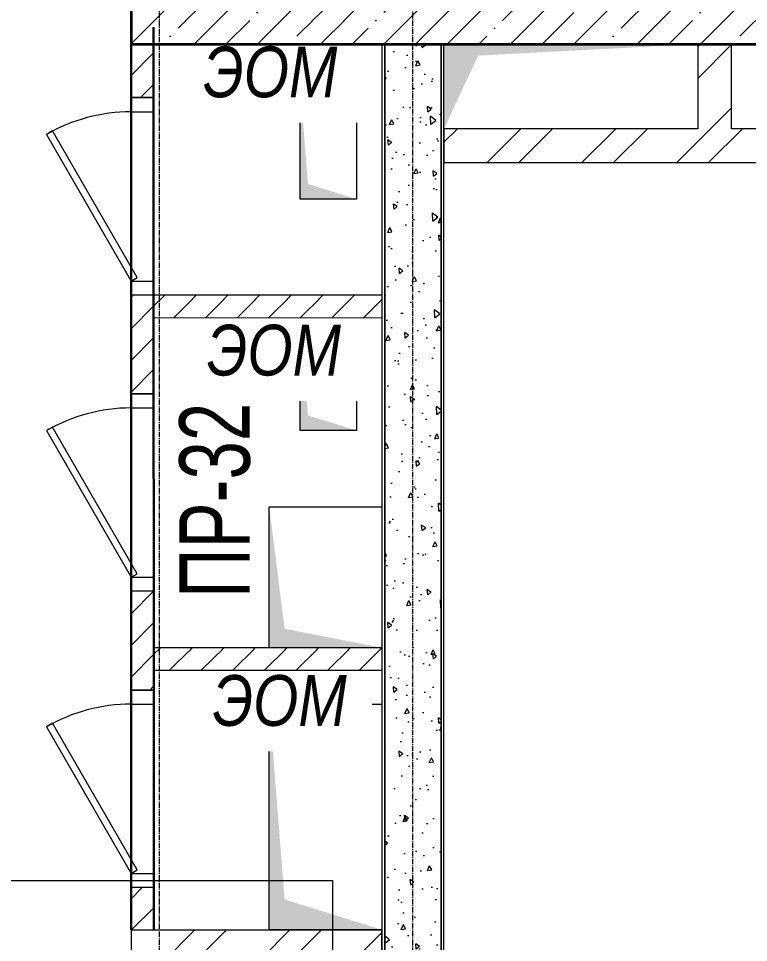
# Model space of a CAD drawing. Header units: millimetres. Extents: x -231292 to 573618, y -153144 to 564035.
# Drawn here: x 155829 to 158419, y 400117 to 403392 of the extents above; entities that cross this region are included whole.
import ezdxf
from ezdxf.enums import TextEntityAlignment as Align

# ---------------------------------------------------------------- set-up
doc = ezdxf.new("R2010")
doc.units = ezdxf.units.MM
doc.linetypes.add('CENTER2', pattern=[28.575, 19.05, -3.175, 3.175, -3.175])
doc.layers.get('0').update_dxf_attribs({"color": 250})
for name, color, linetype, lineweight in [('АР_Стены ЖБ', 250, 'Continuous', 35), ('АР_Стены кирпич', 250, 'Continuous', 20), ('АР_Стены ПЕНОблок', 250, 'Continuous', 20), ('АР_Тонкая', 250, 'Continuous', 5), ('АР_Штриховка', 250, 'Continuous', 0), ('Двери кабины', 250, 'Continuous', 0), ('ОВ_Шахты', 250, 'Continuous', 5), ('РД_Воронки с кровли', 250, 'Continuous', 18), ('РД_Оси_100', 250, 'Continuous', 0), ('ЭОМ_отверстия', 250, 'Continuous', 5)]:
    doc.layers.add(name, color=color, linetype=linetype, lineweight=lineweight)
doc.layers.add('РД_Перемычка инж проемов', color=250, linetype='Continuous')
doc.layers.add('РД_Проем', color=250, linetype='Continuous', lineweight=0, plot=False)
doc.layers.add('РД_проем_инж перемыч_подсчет', color=250, linetype='Continuous', lineweight=30, plot=False)
doc.styles.add('Arial0', font='arial.ttf')
doc.styles.add('ISOCPEUR_I_4', font='isocpeui.ttf', dxfattribs={"width": 0.9, "height": 350})
doc.styles.add('ккк', font='isocpeur.ttf', dxfattribs={"width": 0.85, "oblique": 15})
pattern_1 = [(45, (50428.77, 366201.75), (-168.3798, 168.3798), []), (45, (50541.02, 366201.75), (-168.3798, 168.3798), [])]

# ---------------------------------------------------------------- blocks, each defined once
blk = doc.blocks.new('otv')
at = {"linetype": 'Continuous'}
blk.add_lwpolyline([(0, -1), (0, 0), (1, 0), (1, -1)], close=True, dxfattribs=at)
blk.add_solid([(0, -1), (0, 0), (0.1346, -0.1366), (1, 0)], dxfattribs=at)
blk = doc.blocks.new('СОШ_2200_АР_ОСИ_М100_28.05.24')
at = {"layer": 'РД_Оси_100', "linetype": 'CENTER2'}
for points in [[(105900, 139938.679), (105900, -6155)], [(106800, -6155), (106800, 139938.679)]]:
    blk.add_lwpolyline(points, dxfattribs=at)
blk = doc.blocks.new('A$Cd58bfb5e')
at = {"layer": 'РД_Воронки с кровли', "lineweight": 0, "ltscale": 2}
for p, q in [((-500, -0.3), (0, 149.7)), ((0, -150.3), (0, 149.8)), ((0, 149.7), (500, 0.3)), ((500, 0.3), (-500, -0.3)), ((500, 0.3), (0, -150.3)), ((0, -150.3), (-500, -0.3))]:
    blk.add_line(p, q, dxfattribs=at)
at = {"layer": 'РД_Воронки с кровли'}
for points in [[(1000, 500.3), (1000, -499.7), (-1000, -500.3), (-1000, 499.7)], [(625, -125.3), (625, 124.7), (375, 124.7), (375, -125.3)]]:
    blk.add_lwpolyline(points, close=True, dxfattribs=at)
at = {"layer": 'РД_Воронки с кровли', "linetype": 'Continuous', "lineweight": 0}
blk.add_lwpolyline([(-625, -125.3), (-375, -125.3), (-375, 124.7), (-625, 124.7)], close=True, dxfattribs=at)
at = {"layer": 'РД_Воронки с кровли', "lineweight": 0}
for centre in [(-500, 0.3), (500, 0.3)]:
    blk.add_circle(centre, 50, dxfattribs=at)
blk = doc.blocks.new('воронки с кровли')
at = {"layer": 'РД_Воронки с кровли', "lineweight": 70, "rotation": 180}
blk.add_blockref('A$Cd58bfb5e', (-125936.4, 225907.5), dxfattribs=at)
blk = doc.blocks.new('MOK-МаркаПеремычки')
at = {"color": 0, "style": 'ккк', "oblique": 15, "width": 0.85}
blk.add_attdef('АР-ПРОЕМ:ПЕРЕМЫЧКА', text='', height=2.5, dxfattribs=at).set_placement((0, 0), align=Align.MIDDLE)

msp = doc.modelspace()

# ---------------------------------------------------------------- hatches: boundary and pattern name
at = {"layer": 'АР_Штриховка', "linetype": 'Continuous', "lineweight": 0, "ltscale": 0.5}
h = msp.add_hatch(dxfattribs=at)
h.set_pattern_fill('ANSI31', color=256, scale=25, angle=-360, style=0)
h.set_pattern_definition([(45, (50428.77, 366201.75), (-56.1266, 56.1266), [])])
h.paths.add_polyline_path([(156308.767, 403301.756), (156228.767, 403301.753), (156228.775, 403111.708), (156308.775, 403111.711)], flags=0)
h.paths.add_polyline_path([(156308.803, 402411.711), (156228.803, 402411.708), (156228.817, 402061.708), (156308.817, 402061.711)], flags=0)
h.paths.add_polyline_path([(156308.845, 401361.711), (156228.845, 401361.708), (156228.859, 401011.71), (156308.859, 401011.713)], flags=0)
h.paths.add_polyline_path([(156308.887, 400311.713), (156228.887, 400311.71), (156228.893, 400161.634), (156308.893, 400161.637)], flags=0)
at = {"layer": 'АР_Штриховка', "linetype": 'Continuous', "lineweight": 0}
h = msp.add_hatch(dxfattribs=at)
h.set_pattern_fill('AR-CONC', color=256, angle=-315, style=0)
h.set_pattern_definition([(95, (50428.77, 366201.75), (140.09465, 117.55338), [19.05, -209.55]), (40, (50428.77, 366201.75), (-160.01845, 110.17673), [15.24, -167.64058]), (145.45144, (50440.44, 366211.55), (-19.9238, 227.7301), [16.19, -178.09024]), (91.1842, (50392.85, 366237.67), (221.41024, 161.9534), [28.575, -314.325]), (141.63556, (50411.3, 366251.17), (-7.0866, 342.82676), [24.285, -267.1356]), (36.18415, (50392.85, 366237.67), (-7.0866, 342.82676), [22.86, -251.4597]), (66, (50419.79, 366246.65), (179.51998, 34.89515), [19.05, -209.55]), (11, (50419.79, 366246.65), (-86.53993, 173.9412), [15.24, -167.64]), (116.45145, (50434.75, 366249.56), (92.98005, 208.83634), [16.19, -178.08994]), (82.5, (50428.77, 366201.75), (-57.60547, 61.973414), [0, -165.608, 0, -170.18, 0, -168.275]), (52.5, (50428.77, 366201.75), (-23.58973, 118.087), [0, -97.028, 0, -161.798, 0, -64.135]), (12.5, (50388.716, 366161.7), (99.927863, 91.826196), [0, -63.5, 0, -198.12, 0, -262.89]), (2.5, (50370.76, 366143.74), (86.7639, 122.72239), [0, -82.55, 0, -131.572, 0, -186.69])])
h.paths.add_polyline_path([(157328.768, 403301.752), (157128.768, 403301.752), (157128.768, 399201.753), (157328.768, 399201.753)], flags=0)
h = msp.add_hatch(dxfattribs=at)
h.set_pattern_fill('ANSI32', color=256, scale=25, angle=-360, style=0)
h.set_pattern_definition(pattern_1)
h.paths.add_polyline_path([(158358.768, 403301.753), (158238.768, 403301.753), (158238.768, 403001.753), (158278.768, 402971.753), (158358.768, 403001.753)], flags=0)
h = msp.add_hatch(dxfattribs=at)
h.set_pattern_fill('ANSI32', color=256, scale=25, style=0)
h.set_pattern_definition(pattern_1)
h.paths.add_polyline_path([(160568.768, 402881.753), (160448.768, 403001.753), (158358.768, 403001.753), (158278.768, 402971.753), (158238.768, 402881.753)], flags=0)
h.paths.add_polyline_path([(158238.768, 402881.753), (158278.768, 402971.753), (158238.768, 403001.753), (157338.768, 403001.753), (157338.768, 402881.753)], flags=0)
h = msp.add_hatch(dxfattribs=at)
h.set_pattern_fill('ANSI32', color=256, scale=25, angle=-360, style=0)
h.set_pattern_definition([(45, (50428.77, 366201.75), (-168.3798, 168.3798), []), (45, (50541.02, 366201.75), (-168.3798, 168.3798), [])])
h.paths.add_polyline_path([(156228.767, 400161.753), (156348.767, 400041.753), (156598.767, 400041.753), (156678.767, 400071.753), (156718.767, 400161.753)], flags=0)
h.paths.add_polyline_path([(156718.767, 400161.753), (156678.767, 400071.753), (156718.767, 400041.753), (157118.767, 400041.753), (157118.767, 400161.753)], flags=0)
h = msp.add_hatch(dxfattribs=at)
h.set_pattern_fill('ANSI32', color=256, scale=25, style=0)
h.set_pattern_definition([(45, (50428.77, 366201.75), (-168.3798, 168.3798), []), (45, (50541.02, 366201.75), (-168.3798, 168.3798), [])])
h.paths.add_polyline_path([(156228.768, 399641.752), (156348.768, 399761.752), (156348.768, 400041.752), (156228.768, 400161.752)], flags=0)

# ---------------------------------------------------------------- linework, layer by layer
at = {"layer": 'АР_Стены ЖБ', "linetype": 'Continuous', "lineweight": 35}
msp.add_line((156228.768, 403801.753), (156228.768, 403301.753), dxfattribs=at)
at = {"layer": 'АР_Стены кирпич', "linetype": 'Continuous', "lineweight": 20}
for p, q in [((158358.768, 403301.753), (158238.768, 403301.753)), ((158238.768, 403301.753), (158238.768, 403001.753)), ((158358.768, 403001.753), (158358.768, 403301.753)), ((158238.768, 403001.753), (157338.768, 403001.753)), ((157338.768, 403001.753), (157338.768, 402881.753)), ((160448.768, 403001.753), (158358.768, 403001.753)), ((157338.768, 402881.753), (160568.768, 402881.753)), ((156228.768, 400161.752), (156228.768, 399641.752)), ((156228.768, 400161.752), (157118.768, 400161.752)), ((157118.768, 400041.752), (157118.768, 400161.752))]:
    msp.add_line(p, q, dxfattribs=at)
at = {"layer": 'АР_Стены ПЕНОблок', "linetype": 'Continuous', "lineweight": 20}
for p, q in [((156308.767, 403301.756), (156228.767, 403301.753)), ((156228.767, 403301.753), (156228.775, 403111.708)), ((156308.775, 403111.711), (156308.767, 403301.756)), ((157328.768, 403301.752), (157128.768, 403301.752)), ((157128.768, 403301.752), (157128.768, 399201.753)), ((157328.768, 399201.753), (157328.768, 403301.752)), ((156228.775, 403111.708), (156308.775, 403111.711)), ((156308.803, 402411.711), (156228.803, 402411.708)), ((156228.803, 402411.708), (156228.817, 402061.708)), ((156308.817, 402061.711), (156308.803, 402411.711)), ((156308.803, 402411.708), (156308.815, 402331.708)), ((157119.109, 402331.833), (157119.097, 402411.833)), ((156228.817, 402061.708), (156308.817, 402061.711)), ((156308.845, 401361.711), (156228.845, 401361.708)), ((156228.845, 401361.708), (156228.859, 401011.71)), ((156308.859, 401011.713), (156308.845, 401361.711)), ((156308.853, 401161.651), (156308.865, 401081.651)), ((157119.099, 401081.778), (157119.086, 401161.778)), ((156228.859, 401011.71), (156308.859, 401011.713)), ((156308.887, 400311.713), (156228.887, 400311.71)), ((156228.887, 400311.71), (156228.893, 400161.634)), ((156308.893, 400161.637), (156308.887, 400311.713)), ((156228.893, 400161.634), (156308.893, 400161.637))]:
    msp.add_line(p, q, dxfattribs=at)
at = {"layer": 'АР_Тонкая', "linetype": 'Continuous', "lineweight": 0}
for p, q in [((157128.768, 403301.752), (157118.768, 403301.752)), ((157118.768, 403301.752), (157118.768, 399201.753)), ((157128.768, 399201.753), (157128.768, 403301.752)), ((157338.768, 403301.752), (157328.768, 403301.752)), ((157328.768, 403301.752), (157328.768, 399201.753)), ((157338.768, 399201.753), (157338.768, 403301.752))]:
    msp.add_line(p, q, dxfattribs=at)
at = {"layer": 'Двери кабины', "linetype": 'Continuous', "lineweight": 0}
for points in [[(156308.777, 403061.711), (156308.775, 403111.711), (156228.775, 403111.708), (156228.777, 403061.708)], [(156228.801, 402461.708), (156250.451, 402474.208), (155950.43, 402993.812), (155928.78, 402981.311)], [(156308.801, 402461.711), (156308.803, 402411.711), (156228.803, 402411.708), (156228.801, 402461.708)], [(156308.819, 402011.711), (156308.817, 402061.711), (156228.817, 402061.708), (156228.819, 402011.708)], [(156228.843, 401411.708), (156250.493, 401424.208), (155950.472, 401943.812), (155928.822, 401931.311)], [(156308.843, 401411.711), (156308.845, 401361.711), (156228.845, 401361.708), (156228.843, 401411.708)], [(156308.861, 400961.713), (156308.859, 401011.713), (156228.859, 401011.71), (156228.861, 400961.71)], [(156228.885, 400361.71), (156250.535, 400374.211), (155950.514, 400893.814), (155928.864, 400881.313)], [(156308.885, 400361.713), (156308.887, 400311.713), (156228.887, 400311.71), (156228.885, 400361.71)]]:
    msp.add_lwpolyline(points, close=True, dxfattribs=at)
for centre in [(156228.801, 402461.708), (156228.843, 401411.708), (156228.885, 400361.71)]:
    msp.add_arc(centre, 600, 90.002285, 120.002285, dxfattribs=at)
at = {"layer": 'РД_Проем', "linetype": 'Continuous', "lineweight": 0}
for p, q in [((156228.803, 402411.708), (156228.775, 403111.708)), ((156308.803, 402411.711), (156308.775, 403111.711)), ((156228.845, 401361.708), (156228.817, 402061.708)), ((156308.845, 401361.711), (156308.817, 402061.711)), ((156228.887, 400311.71), (156228.859, 401011.71)), ((156308.887, 400311.713), (156308.859, 401011.713))]:
    msp.add_line(p, q, dxfattribs=at)
at = {"layer": 'РД_проем_инж перемыч_подсчет', "linetype": 'Continuous', "lineweight": 30}
for p, q in [((156228.893, 400161.634), (156228.765, 403361.634)), ((156308.893, 400161.637), (156308.765, 403361.637))]:
    msp.add_line(p, q, dxfattribs=at)

# ---------------------------------------------------------------- block references
at = {"layer": 'ОВ_Шахты', "xscale": 900, "yscale": 300, "zscale": 1400}
msp.add_blockref('otv', (157338.768, 403301.753), dxfattribs=at)
at = {"layer": 'РД_Оси_100'}
msp.add_blockref('СОШ_2200_АР_ОСИ_М100_28.05.24', (50428.768, 366201.753), dxfattribs=at)
at = {"layer": 'РД_Перемычка инж проемов', "linetype": 'Continuous', "lineweight": -3}
ref = msp.add_blockref('MOK-МаркаПеремычки', (156524.743, 401683.994, 200), dxfattribs=dict(at, xscale=100, yscale=100, zscale=100, rotation=89.99999999999999))
ref.add_attrib('АР-ПРОЕМ:ПЕРЕМЫЧКА', 'ПР-32', dxfattribs={"layer": '0', "color": 0, "height": 250, "rotation": 90, "style": 'Arial0', "width": 0.7}).set_placement((156524.743, 401683.994, 200), align=Align.MIDDLE)
at = {"layer": 'ЭОМ_отверстия', "rotation": 90}
for p, xscale, yscale in [((156828.765, 402751.752), 400, 200), ((156828.765, 401931.752), 400, 200), ((156718.768, 401161.752), 499.9999999999999, 399.9999999999999), ((156718.768, 400161.752), 799.9999999999999, 399.9999999999999)]:
    msp.add_blockref('otv', p, dxfattribs=dict(at, xscale=xscale, yscale=yscale))

# ---------------------------------------------------------------- next in the draw order: texts
at = {"layer": 'ЭОМ_отверстия', "char_height": 180, "attachment_point": 1, "style": 'ISOCPEUR_I_4', "bg_fill": 2}
for insert in [(156485.235, 403292.993), (156498.192, 402306.736), (156518.587, 401064.76)]:
    msp.add_mtext('{\\fArial Narrow|b0|i1|c204|p34;\\W1;\\C256;ЭОМ}', dxfattribs=dict(at, insert=insert))

# ---------------------------------------------------------------- next in the draw order: hatches: boundary and pattern name
at = {"layer": 'АР_Штриховка', "linetype": 'Continuous', "lineweight": 5}
h = msp.add_hatch(dxfattribs=at)
h.set_pattern_fill('ANSI35', color=256, scale=25, style=0)
h.set_pattern_definition([(45, (50428.77, 366201.75), (-112.2532, 112.2532), []), (45, (50541.02, 366201.75), (-112.2532, 112.2532), [198.4375, -39.6875, 0, -39.6875])])
h.paths.add_polyline_path([(156228.768, 403301.753), (156428.768, 403501.753), (156428.768, 403801.753), (156228.768, 403801.753)], flags=0)
h.paths.add_polyline_path([(156228.768, 405601.753), (156428.768, 405601.753), (156428.768, 407501.753), (156228.768, 407701.753)], flags=0)
h = msp.add_hatch(dxfattribs=at)
h.set_pattern_fill('ANSI35', color=256, scale=25, angle=-360, style=0)
h.set_pattern_definition([(45, (50428.77, 366201.75), (-112.2532, 112.2532), []), (45, (50541.02, 366201.75), (-112.2532, 112.2532), [198.4375, -39.6875, 0, -39.6875])])
h.paths.add_polyline_path([(165128.768, 403301.753), (164928.768, 403501.753), (156428.768, 403501.753), (156228.768, 403301.753)], flags=0)
at = {"layer": 'АР_Штриховка', "linetype": 'Continuous', "lineweight": 0, "ltscale": 0.5}
h = msp.add_hatch(dxfattribs=at)
h.set_pattern_fill('ANSI31', color=256, scale=25, angle=-360, style=0)
h.set_pattern_definition([(45, (50428.77, 366201.75), (-56.1266, 56.1266), [])])
h.paths.add_polyline_path([(157119.109, 402331.833), (157119.097, 402411.833), (156308.803, 402411.708), (156308.815, 402331.708)], flags=0)
h = msp.add_hatch(dxfattribs=at)
h.set_pattern_fill('ANSI31', color=256, scale=25, angle=-360, style=0)
h.set_pattern_definition([(45, (50428.77, 366201.75), (-56.1266, 56.1266), [])])
h.paths.add_polyline_path([(157119.099, 401081.778), (157119.086, 401161.778), (156308.853, 401161.651), (156308.865, 401081.651)], flags=0)

# ---------------------------------------------------------------- next in the draw order: linework, layer by layer
at = {"layer": 'АР_Стены ЖБ', "linetype": 'Continuous', "lineweight": 35}
msp.add_line((156228.768, 403301.753), (165128.768, 403301.753), dxfattribs=at)
at = {"layer": 'АР_Стены ПЕНОблок', "linetype": 'Continuous', "lineweight": 20}
for p, q in [((157119.097, 402411.833), (156308.803, 402411.708)), ((156308.815, 402331.708), (157119.109, 402331.833)), ((157119.086, 401161.778), (156308.853, 401161.651)), ((156308.865, 401081.651), (157119.099, 401081.778))]:
    msp.add_line(p, q, dxfattribs=at)

# ---------------------------------------------------------------- next in the draw order: block references
at = {"layer": 'РД_Воронки с кровли', "lineweight": 0}
msp.add_blockref('воронки с кровли', (281879.593, 173928.913), dxfattribs=at)

doc.saveas('drawing.dxf')
